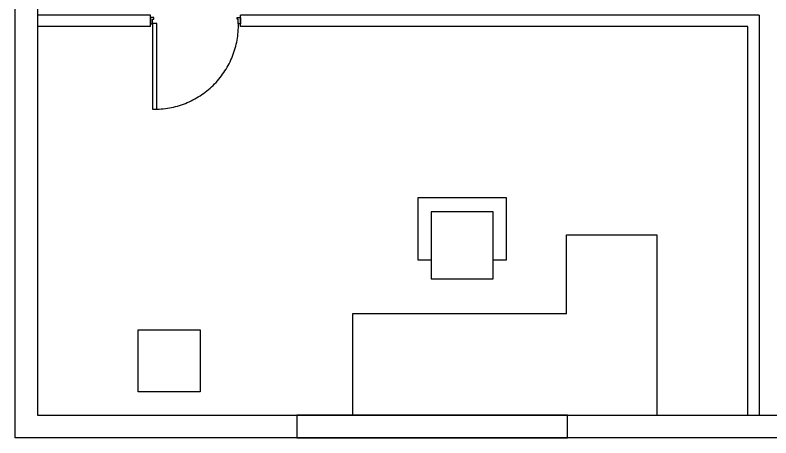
# Model space of a CAD drawing. Header units: centimetres. Extents: x 31418 to 49849, y -3781 to 3852.
# Drawn here: x 32138 to 32809, y -1000 to -625 of the extents above; entities that cross this region are included whole.
import ezdxf

# ---------------------------------------------------------------- set-up
doc = ezdxf.new("R2010")
doc.units = ezdxf.units.CM
doc.header["$LTSCALE"] = 100
doc.header["$MEASUREMENT"] = 0
doc.linetypes.add('ACAD_ISO03W100', pattern=[30, 12, -18])
for name, color, linetype in [('Muebles', 11, 'Continuous'), ('MUROS', 5, 'Continuous'), ('PUERTA', 1, 'Continuous'), ('TABIQUE', 3, 'Continuous')]:
    doc.layers.add(name, color=color, linetype=linetype)

# ---------------------------------------------------------------- blocks, each defined once
blk = doc.blocks.new('Sillon')
at = {"layer": 'Muebles'}
for points in [[(30571.13, 511.97), (30571.13, 567.4)], [(30571.13, 567.4), (30649.13, 567.4)], [(30649.13, 567.4), (30649.13, 511.97)], [(30637.63, 554.68), (30582.63, 554.68)], [(30582.63, 554.68), (30582.63, 495.4)], [(30637.63, 495.4), (30637.63, 554.68)], [(30582.63, 511.97), (30571.13, 511.97)], [(30649.13, 511.97), (30637.63, 511.97)], [(30582.63, 495.4), (30637.63, 495.4)]]:
    blk.add_lwpolyline(points, dxfattribs=at)

msp = doc.modelspace()

# ---------------------------------------------------------------- linework, layer by layer
at = {"linetype": 'ACAD_ISO03W100', "ltscale": 5}
msp.add_arc((32261.82, -633.75), 74.38, 271.67537, 2.63486, dxfattribs=at)
at = {"layer": 'Muebles'}
for p, q in [((32627.35, -819.63), (32707.35, -819.63)), ((32707.35, -819.63), (32707.35, -979.63)), ((32388.12, -979.63), (32388.12, -999.63)), ((32628.12, -979.63), (32388.12, -979.63)), ((32627.35, -979.63), (32707.35, -979.63)), ((32628.12, -999.63), (32628.12, -979.63)), ((32388.12, -999.63), (32628.12, -999.63))]:
    msp.add_line(p, q, dxfattribs=at)
for points in [[(32627.35, -889.63), (32627.35, -819.63)], [(32627.35, -889.63), (32437.35, -889.63), (32437.35, -979.63), (32627.35, -979.63)]]:
    msp.add_lwpolyline(points, dxfattribs=at)
msp.add_lwpolyline([(32302.17, -958.85), (32247.17, -958.85), (32247.17, -903.85), (32302.17, -903.85)], close=True, dxfattribs=at)
at = {"layer": 'MUROS'}
for p, q in [((32138.12, -999.63), (32138.12, -59.63)), ((32158.12, -79.63), (32158.12, -979.63)), ((32158.12, -979.63), (33168.12, -979.63)), ((33188.12, -999.63), (32138.12, -999.63))]:
    msp.add_line(p, q, dxfattribs=at)
at = {"layer": 'PUERTA'}
for points in [[(32261.12, -626.82), (32258.12, -626.82), (32258.12, -632.44), (32260.12, -632.44), (32260.12, -628.23), (32261.12, -628.23)], [(32335.12, -626.82), (32338.12, -626.82), (32338.12, -632.44), (32336.12, -632.44), (32336.12, -628.23), (32335.12, -628.23)], [(32263.99, -708.1), (32263.99, -632.1), (32260.12, -632.1), (32260.12, -708.1)]]:
    msp.add_lwpolyline(points, close=True, dxfattribs=at)
at = {"layer": 'TABIQUE'}
for p, q in [((32258.12, -624.63), (32158.12, -624.63)), ((32258.12, -634.63), (32258.12, -624.63)), ((32798.12, -624.63), (32338.12, -624.63)), ((32338.12, -634.63), (32338.12, -624.63)), ((32798.12, -624.63), (32798.12, -979.63)), ((32258.12, -634.63), (32158.12, -634.63)), ((32788.12, -634.63), (32338.12, -634.63)), ((32788.12, -979.63), (32788.12, -634.63))]:
    msp.add_line(p, q, dxfattribs=at)

# ---------------------------------------------------------------- block references
at = {"layer": 'Muebles'}
msp.add_blockref('Sillon', (1924.62, -1353.89), dxfattribs=at)

doc.saveas('drawing.dxf')
